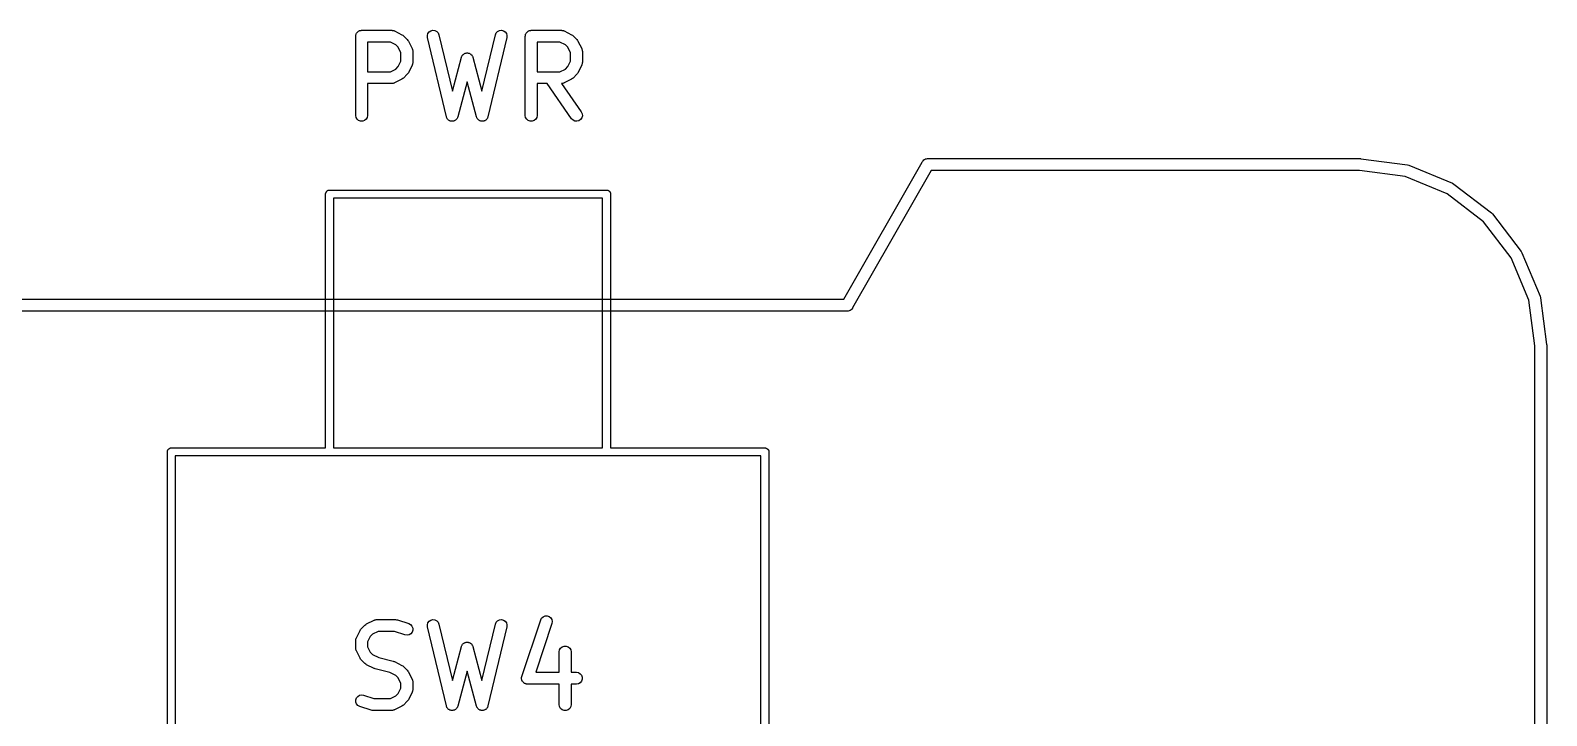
# Model space of a CAD drawing. Extents: x 51.7 to 146.1, y -97.1 to -36.3.
# Drawn here: x 123.79 to 142.95, y -44.94 to -36.28 of the extents above; entities that cross this region are included whole.
import ezdxf

# ---------------------------------------------------------------- set-up
doc = ezdxf.new("R2010")
doc.units = 0
doc.header["$MEASUREMENT"] = 0
doc.layers.add('BLACK', color=7, linetype='CONTINUOUS')

msp = doc.modelspace()

# ---------------------------------------------------------------- linework, layer by layer
at = {"layer": 'BLACK', "linetype": 'CONTINUOUS'}
for p, q in [((127.902, -36.3504), (127.903, -36.3439)), ((127.902, -37.3504), (127.902, -36.3504)), ((127.903, -36.3374), (127.905, -36.3312)), ((127.903, -36.3439), (127.903, -36.3374)), ((127.905, -36.3312), (127.906, -36.3247)), ((127.906, -36.3247), (127.909, -36.319)), ((127.909, -36.319), (127.912, -36.3129)), ((127.912, -36.3129), (127.916, -36.3079)), ((127.916, -36.3079), (127.919, -36.3022)), ((127.919, -36.3022), (127.924, -36.298)), ((127.924, -36.298), (127.928, -36.2929)), ((127.928, -36.2929), (127.934, -36.2896)), ((127.934, -36.2896), (127.939, -36.2854)), ((127.939, -36.2854), (127.945, -36.2832)), ((127.945, -36.2832), (127.951, -36.2799)), ((127.951, -36.2799), (127.957, -36.2788)), ((127.957, -36.2788), (127.964, -36.2765)), ((127.964, -36.2765), (127.97, -36.2765)), ((127.97, -36.2765), (127.977, -36.2754)), ((127.977, -36.2754), (128.358, -36.2754)), ((128.358, -36.2754), (128.362, -36.2761)), ((128.362, -36.2761), (128.366, -36.2759)), ((128.366, -36.2759), (128.375, -36.2784)), ((128.375, -36.2784), (128.383, -36.2799)), ((128.383, -36.2799), (128.387, -36.2821)), ((128.387, -36.2821), (128.391, -36.2833)), ((128.391, -36.2833), (128.486, -36.3309)), ((128.486, -36.3309), (128.496, -36.3381)), ((128.496, -36.3381), (128.506, -36.345)), ((128.506, -36.345), (128.554, -36.3926)), ((128.554, -36.3926), (128.56, -36.4024)), ((128.56, -36.4024), (128.568, -36.4121)), ((128.807, -36.3417), (128.814, -36.3168)), ((128.808, -36.3678), (128.807, -36.3417)), ((129.047, -37.3678), (128.808, -36.3678)), ((128.814, -36.3168), (128.83, -36.2959)), ((128.83, -36.2959), (128.852, -36.2815)), ((128.852, -36.2815), (128.877, -36.2755)), ((128.877, -36.2755), (128.903, -36.2785)), ((128.903, -36.2785), (128.926, -36.2902)), ((128.926, -36.2902), (128.944, -36.3091)), ((128.944, -36.3091), (128.954, -36.333)), ((128.954, -36.333), (129.124, -37.0439)), ((129.496, -37.0439), (129.666, -36.333)), ((129.812, -36.3678), (129.573, -37.3678)), ((129.666, -36.333), (129.676, -36.3091)), ((129.676, -36.3091), (129.694, -36.2902)), ((129.694, -36.2902), (129.717, -36.2785)), ((129.717, -36.2785), (129.743, -36.2755)), ((129.743, -36.2755), (129.768, -36.2815)), ((129.768, -36.2815), (129.79, -36.2959)), ((129.79, -36.2959), (129.806, -36.3168)), ((129.806, -36.3168), (129.813, -36.3417)), ((129.813, -36.3417), (129.812, -36.3678)), ((130.045, -36.3504), (130.046, -36.3439)), ((130.045, -37.3504), (130.045, -36.3504)), ((130.046, -36.3374), (130.048, -36.3312)), ((130.046, -36.3439), (130.046, -36.3374)), ((130.048, -36.3312), (130.049, -36.3247)), ((130.049, -36.3247), (130.052, -36.319)), ((130.052, -36.319), (130.055, -36.3129)), ((130.055, -36.3129), (130.059, -36.3079)), ((130.059, -36.3079), (130.062, -36.3022)), ((130.062, -36.3022), (130.067, -36.298)), ((130.067, -36.298), (130.071, -36.2929)), ((130.071, -36.2929), (130.077, -36.2896)), ((130.077, -36.2896), (130.082, -36.2854)), ((130.082, -36.2854), (130.088, -36.2832)), ((130.088, -36.2832), (130.094, -36.2799)), ((130.094, -36.2799), (130.1, -36.2788)), ((130.1, -36.2788), (130.106, -36.2765)), ((130.106, -36.2765), (130.113, -36.2765)), ((130.113, -36.2765), (130.12, -36.2754)), ((130.12, -36.2754), (130.5, -36.2754)), ((130.5, -36.2754), (130.505, -36.2761)), ((130.505, -36.2761), (130.509, -36.2759)), ((130.509, -36.2759), (130.517, -36.2784)), ((130.517, -36.2784), (130.526, -36.2799)), ((130.526, -36.2799), (130.53, -36.2821)), ((130.53, -36.2821), (130.534, -36.2833)), ((130.534, -36.2833), (130.629, -36.3309)), ((130.629, -36.3309), (130.639, -36.3381)), ((130.639, -36.3381), (130.649, -36.345)), ((130.649, -36.345), (130.696, -36.3926)), ((130.696, -36.3926), (130.703, -36.4024)), ((130.703, -36.4024), (130.71, -36.4121)), ((128.052, -36.4254), (128.052, -36.7992)), ((128.34, -36.4254), (128.052, -36.4254)), ((128.408, -36.4596), (128.34, -36.4254)), ((128.439, -36.49), (128.408, -36.4596)), ((128.473, -36.5586), (128.439, -36.49)), ((128.473, -36.666), (128.473, -36.5586)), ((128.568, -36.4121), (128.615, -36.5073)), ((128.615, -36.5073), (128.616, -36.5115)), ((128.616, -36.5115), (128.619, -36.5152)), ((128.619, -36.5152), (128.62, -36.5239)), ((128.62, -36.5239), (128.623, -36.5323)), ((128.623, -36.5323), (128.622, -36.5366)), ((128.622, -36.5366), (128.623, -36.5409)), ((128.623, -36.5409), (128.623, -36.6837)), ((129.246, -36.599), (129.249, -36.5932)), ((129.249, -36.5932), (129.253, -36.5884)), ((129.253, -36.5884), (129.257, -36.583)), ((129.257, -36.583), (129.262, -36.5793)), ((129.262, -36.5793), (129.267, -36.5747)), ((129.267, -36.5747), (129.273, -36.5719)), ((129.273, -36.5719), (129.278, -36.5681)), ((129.278, -36.5681), (129.285, -36.5664)), ((129.285, -36.5664), (129.291, -36.5637)), ((129.291, -36.5637), (129.297, -36.5631)), ((129.297, -36.5631), (129.304, -36.5614)), ((129.304, -36.5614), (129.31, -36.5619)), ((129.31, -36.5619), (129.316, -36.5614)), ((129.316, -36.5614), (129.323, -36.5631)), ((129.323, -36.5631), (129.329, -36.5637)), ((129.329, -36.5637), (129.335, -36.5664)), ((129.335, -36.5664), (129.342, -36.5681)), ((129.342, -36.5681), (129.347, -36.5719)), ((129.347, -36.5719), (129.353, -36.5747)), ((129.353, -36.5747), (129.358, -36.5793)), ((129.358, -36.5793), (129.363, -36.583)), ((129.363, -36.583), (129.367, -36.5884)), ((129.367, -36.5884), (129.371, -36.5932)), ((129.371, -36.5932), (129.374, -36.599)), ((130.195, -36.4254), (130.195, -36.7992)), ((130.483, -36.4254), (130.195, -36.4254)), ((130.551, -36.4596), (130.483, -36.4254)), ((130.582, -36.49), (130.551, -36.4596)), ((130.616, -36.5586), (130.582, -36.49)), ((130.616, -36.666), (130.616, -36.5586)), ((130.71, -36.4121), (130.758, -36.5073)), ((130.758, -36.5073), (130.759, -36.5115)), ((130.759, -36.5115), (130.761, -36.5152)), ((130.761, -36.5152), (130.763, -36.5239)), ((130.763, -36.5239), (130.765, -36.5323)), ((130.765, -36.5323), (130.765, -36.5366)), ((130.765, -36.5366), (130.766, -36.5409)), ((130.766, -36.5409), (130.766, -36.6837)), ((128.34, -36.7992), (128.408, -36.7649)), ((128.408, -36.7649), (128.439, -36.7345)), ((128.439, -36.7345), (128.473, -36.666)), ((128.615, -36.7173), (128.568, -36.8125)), ((128.616, -36.7131), (128.615, -36.7173)), ((128.619, -36.7094), (128.616, -36.7131)), ((128.62, -36.7007), (128.619, -36.7094)), ((128.623, -36.6923), (128.62, -36.7007)), ((128.623, -36.6837), (128.622, -36.688)), ((128.622, -36.688), (128.623, -36.6923)), ((129.124, -37.0439), (129.238, -36.6168)), ((129.238, -36.6168), (129.24, -36.6107)), ((129.24, -36.6107), (129.242, -36.6043)), ((129.242, -36.6043), (129.246, -36.599)), ((129.374, -36.599), (129.378, -36.6043)), ((129.378, -36.6043), (129.38, -36.6107)), ((129.38, -36.6107), (129.382, -36.6168)), ((129.382, -36.6168), (129.496, -37.0439)), ((130.483, -36.7992), (130.551, -36.7649)), ((130.551, -36.7649), (130.582, -36.7345)), ((130.582, -36.7345), (130.616, -36.666)), ((130.758, -36.7173), (130.71, -36.8125)), ((130.759, -36.7131), (130.758, -36.7173)), ((130.761, -36.7094), (130.759, -36.7131)), ((130.763, -36.7007), (130.761, -36.7094)), ((130.765, -36.6923), (130.763, -36.7007)), ((130.766, -36.6837), (130.765, -36.688)), ((130.765, -36.688), (130.765, -36.6923)), ((128.052, -36.7992), (128.34, -36.7992)), ((128.358, -36.9492), (128.052, -36.9492)), ((128.052, -36.9492), (128.052, -37.3504)), ((128.362, -36.9484), (128.358, -36.9492)), ((128.366, -36.9487), (128.362, -36.9484)), ((128.375, -36.9462), (128.366, -36.9487)), ((128.383, -36.9447), (128.375, -36.9462)), ((128.387, -36.9425), (128.383, -36.9447)), ((128.391, -36.9413), (128.387, -36.9425)), ((128.486, -36.8937), (128.391, -36.9413)), ((128.496, -36.8865), (128.486, -36.8937)), ((128.506, -36.8796), (128.496, -36.8865)), ((128.554, -36.832), (128.506, -36.8796)), ((128.56, -36.8222), (128.554, -36.832)), ((128.568, -36.8125), (128.56, -36.8222)), ((129.31, -36.9272), (129.192, -37.3697)), ((129.428, -37.3697), (129.31, -36.9272)), ((130.195, -36.7992), (130.483, -36.7992)), ((130.319, -36.9492), (130.195, -36.9492)), ((130.195, -36.9492), (130.195, -37.3504)), ((130.63, -37.3934), (130.319, -36.9492)), ((130.505, -36.9484), (130.502, -36.949)), ((130.502, -36.949), (130.752, -37.3074)), ((130.509, -36.9487), (130.505, -36.9484)), ((130.517, -36.9462), (130.509, -36.9487)), ((130.526, -36.9447), (130.517, -36.9462)), ((130.53, -36.9425), (130.526, -36.9447)), ((130.534, -36.9413), (130.53, -36.9425)), ((130.629, -36.8937), (130.534, -36.9413)), ((130.639, -36.8865), (130.629, -36.8937)), ((130.649, -36.8796), (130.639, -36.8865)), ((130.696, -36.832), (130.649, -36.8796)), ((130.703, -36.8222), (130.696, -36.832)), ((130.71, -36.8125), (130.703, -36.8222)), ((127.906, -37.376), (127.902, -37.3504)), ((128.052, -37.3504), (128.047, -37.376)), ((130.049, -37.376), (130.045, -37.3504)), ((130.195, -37.3504), (130.19, -37.376)), ((130.752, -37.3074), (130.763, -37.331)), ((130.766, -37.3569), (130.759, -37.3821)), ((130.763, -37.331), (130.766, -37.3569)), ((127.919, -37.3986), (127.906, -37.376)), ((127.939, -37.4153), (127.919, -37.3986)), ((127.964, -37.4242), (127.939, -37.4153)), ((127.99, -37.4242), (127.964, -37.4242)), ((128.014, -37.4153), (127.99, -37.4242)), ((128.034, -37.3986), (128.014, -37.4153)), ((128.047, -37.376), (128.034, -37.3986)), ((129.05, -37.3748), (129.047, -37.3678)), ((129.052, -37.3822), (129.05, -37.3748)), ((129.055, -37.3866), (129.052, -37.3822)), ((129.057, -37.3917), (129.055, -37.3866)), ((129.062, -37.3972), (129.057, -37.3917)), ((129.067, -37.4035), (129.062, -37.3972)), ((129.071, -37.4066), (129.067, -37.4035)), ((129.075, -37.4106), (129.071, -37.4066)), ((129.082, -37.414), (129.075, -37.4106)), ((129.088, -37.4184), (129.082, -37.414)), ((129.093, -37.4198), (129.088, -37.4184)), ((129.098, -37.4223), (129.093, -37.4198)), ((129.106, -37.4231), (129.098, -37.4223)), ((129.113, -37.4251), (129.106, -37.4231)), ((129.119, -37.4246), (129.113, -37.4251)), ((129.124, -37.4252), (129.119, -37.4246)), ((129.131, -37.4235), (129.124, -37.4252)), ((129.139, -37.4228), (129.131, -37.4235)), ((129.144, -37.4205), (129.139, -37.4228)), ((129.149, -37.4192), (129.144, -37.4205)), ((129.156, -37.415), (129.149, -37.4192)), ((129.163, -37.4118), (129.156, -37.415)), ((129.166, -37.4079), (129.163, -37.4118)), ((129.171, -37.4049), (129.166, -37.4079)), ((129.176, -37.3987), (129.171, -37.4049)), ((129.181, -37.3933), (129.176, -37.3987)), ((129.183, -37.3884), (129.181, -37.3933)), ((129.187, -37.384), (129.183, -37.3884)), ((129.189, -37.3766), (129.187, -37.384)), ((129.192, -37.3697), (129.189, -37.3766)), ((129.431, -37.3766), (129.428, -37.3697)), ((129.433, -37.384), (129.431, -37.3766)), ((129.437, -37.3884), (129.433, -37.384)), ((129.439, -37.3933), (129.437, -37.3884)), ((129.444, -37.3987), (129.439, -37.3933)), ((129.449, -37.4049), (129.444, -37.3987)), ((129.454, -37.4079), (129.449, -37.4049)), ((129.457, -37.4118), (129.454, -37.4079)), ((129.464, -37.415), (129.457, -37.4118)), ((129.471, -37.4192), (129.464, -37.415)), ((129.476, -37.4205), (129.471, -37.4192)), ((129.481, -37.4228), (129.476, -37.4205)), ((129.489, -37.4235), (129.481, -37.4228)), ((129.496, -37.4252), (129.489, -37.4235)), ((129.501, -37.4246), (129.496, -37.4252)), ((129.507, -37.4251), (129.501, -37.4246)), ((129.514, -37.4231), (129.507, -37.4251)), ((129.522, -37.4223), (129.514, -37.4231)), ((129.527, -37.4198), (129.522, -37.4223)), ((129.532, -37.4184), (129.527, -37.4198)), ((129.538, -37.414), (129.532, -37.4184)), ((129.545, -37.4106), (129.538, -37.414)), ((129.549, -37.4066), (129.545, -37.4106)), ((129.553, -37.4035), (129.549, -37.4066)), ((129.558, -37.3972), (129.553, -37.4035)), ((129.563, -37.3917), (129.558, -37.3972)), ((129.565, -37.3866), (129.563, -37.3917)), ((129.568, -37.3822), (129.565, -37.3866)), ((129.57, -37.3748), (129.568, -37.3822)), ((129.573, -37.3678), (129.57, -37.3748)), ((130.062, -37.3986), (130.049, -37.376)), ((130.082, -37.4153), (130.062, -37.3986)), ((130.106, -37.4242), (130.082, -37.4153)), ((130.133, -37.4242), (130.106, -37.4242)), ((130.157, -37.4153), (130.133, -37.4242)), ((130.177, -37.3986), (130.157, -37.4153)), ((130.19, -37.376), (130.177, -37.3986)), ((130.648, -37.4118), (130.63, -37.3934)), ((130.672, -37.4228), (130.648, -37.4118)), ((130.697, -37.4251), (130.672, -37.4228)), ((130.723, -37.4184), (130.697, -37.4251)), ((130.744, -37.4034), (130.723, -37.4184)), ((130.759, -37.3821), (130.744, -37.4034)), ((135.06, -37.9413), (135.062, -37.9349)), ((135.062, -37.9349), (135.07, -37.9249)), ((135.07, -37.9249), (135.079, -37.9149)), ((135.079, -37.9147), (135.09, -37.9081)), ((135.079, -37.9148), (135.079, -37.9147)), ((135.079, -37.9149), (135.079, -37.9148)), ((135.09, -37.9081), (135.102, -37.9016)), ((135.102, -37.9014), (135.115, -37.8991)), ((135.102, -37.9015), (135.102, -37.9014)), ((135.102, -37.9016), (135.102, -37.9015)), ((135.115, -37.8991), (135.128, -37.8968)), ((135.128, -37.8968), (135.134, -37.898)), ((135.134, -37.898), (140.596, -37.898)), ((140.596, -37.898), (140.6, -37.8989)), ((140.6, -37.8989), (141.19, -37.9765)), ((134.068, -39.676), (135.06, -37.9413)), ((135.172, -38.048), (134.18, -39.7827)), ((140.584, -38.048), (135.172, -38.048)), ((141.161, -38.124), (140.584, -38.048)), ((141.694, -38.3448), (141.161, -38.124)), ((141.19, -37.9765), (141.19, -37.9765)), ((141.19, -37.9765), (141.209, -37.9816)), ((141.209, -37.9816), (141.761, -38.21)), ((127.528, -38.3206), (127.531, -38.3172)), ((127.531, -38.3172), (127.533, -38.3134)), ((127.533, -38.3134), (127.537, -38.3105)), ((127.537, -38.3105), (127.539, -38.3071)), ((127.539, -38.3071), (127.543, -38.3049)), ((127.543, -38.3049), (127.547, -38.302)), ((127.547, -38.302), (127.551, -38.3005)), ((127.551, -38.3005), (127.555, -38.2983)), ((127.555, -38.2983), (127.559, -38.2975)), ((127.559, -38.2975), (127.563, -38.296)), ((127.563, -38.296), (131.081, -38.296)), ((131.081, -38.296), (131.085, -38.2975)), ((131.085, -38.2975), (131.089, -38.2983)), ((131.089, -38.2983), (131.093, -38.3005)), ((131.093, -38.3005), (131.097, -38.302)), ((131.097, -38.302), (131.101, -38.3049)), ((131.101, -38.3049), (131.105, -38.3071)), ((131.105, -38.3071), (131.107, -38.3105)), ((131.107, -38.3105), (131.111, -38.3134)), ((131.111, -38.3134), (131.113, -38.3172)), ((131.113, -38.3172), (131.116, -38.3206)), ((141.761, -38.21), (141.778, -38.2198)), ((141.778, -38.2198), (141.778, -38.2198)), ((141.778, -38.2198), (142.251, -38.5831)), ((127.522, -38.3372), (127.524, -38.333)), ((127.522, -38.3416), (127.522, -38.3372)), ((127.522, -41.556), (127.522, -38.3416)), ((127.524, -38.3286), (127.527, -38.3248)), ((127.524, -38.333), (127.524, -38.3286)), ((127.527, -38.3248), (127.528, -38.3206)), ((127.622, -38.396), (127.622, -41.556)), ((131.022, -38.396), (127.622, -38.396)), ((131.022, -41.556), (131.022, -38.396)), ((131.116, -38.3206), (131.117, -38.3248)), ((131.117, -38.3248), (131.12, -38.3286)), ((131.12, -38.3286), (131.12, -38.333)), ((131.12, -38.333), (131.122, -38.3372)), ((131.122, -38.3372), (131.122, -41.556)), ((142.152, -38.696), (141.694, -38.3448)), ((142.503, -39.1538), (142.152, -38.696)), ((142.251, -38.5831), (142.265, -38.5969)), ((142.265, -38.5969), (142.628, -39.0703)), ((142.628, -39.0703), (142.638, -39.0873)), ((142.724, -39.6869), (142.503, -39.1538)), ((142.638, -39.0873), (142.866, -39.6386)), ((142.866, -39.6386), (142.871, -39.6576)), ((142.871, -39.6576), (142.949, -40.2476)), ((121.532, -39.676), (134.068, -39.676)), ((134.106, -39.826), (121.614, -39.826)), ((134.112, -39.8272), (134.106, -39.826)), ((134.125, -39.8248), (134.112, -39.8272)), ((134.138, -39.8226), (134.125, -39.8248)), ((134.15, -39.8159), (134.138, -39.8224)), ((134.138, -39.8224), (134.138, -39.8225)), ((134.138, -39.8225), (134.138, -39.8226)), ((134.161, -39.8093), (134.15, -39.8159)), ((134.169, -39.7992), (134.161, -39.8091)), ((134.161, -39.8091), (134.161, -39.8092)), ((134.161, -39.8092), (134.161, -39.8093)), ((134.178, -39.7891), (134.169, -39.7992)), ((134.18, -39.7827), (134.178, -39.7891)), ((142.8, -40.2639), (142.724, -39.6869)), ((142.8, -47.5709), (142.8, -40.2639)), ((142.949, -40.2476), (142.95, -40.2524)), ((142.95, -40.2524), (142.95, -47.6128)), ((125.531, -41.5772), (125.533, -41.5734)), ((125.533, -41.5734), (125.537, -41.5705)), ((125.537, -41.5705), (125.539, -41.5671)), ((125.539, -41.5671), (125.543, -41.5649)), ((125.543, -41.5649), (125.547, -41.562)), ((125.547, -41.562), (125.551, -41.5605)), ((125.551, -41.5605), (125.555, -41.5583)), ((125.555, -41.5583), (125.559, -41.5575)), ((125.559, -41.5575), (125.563, -41.556)), ((125.563, -41.556), (127.522, -41.556)), ((127.622, -41.556), (131.022, -41.556)), ((131.122, -41.556), (133.081, -41.556)), ((133.081, -41.556), (133.085, -41.5575)), ((133.085, -41.5575), (133.089, -41.5583)), ((133.089, -41.5583), (133.093, -41.5605)), ((133.093, -41.5605), (133.097, -41.562)), ((133.097, -41.562), (133.101, -41.5649)), ((133.101, -41.5649), (133.105, -41.5671)), ((133.105, -41.5671), (133.107, -41.5705)), ((133.107, -41.5705), (133.111, -41.5734)), ((133.111, -41.5734), (133.113, -41.5772)), ((125.522, -41.5972), (125.524, -41.593)), ((125.522, -41.6148), (125.522, -41.5972)), ((125.522, -48.3872), (125.522, -41.6148)), ((125.522, -41.6148), (125.522, -41.6148)), ((125.524, -41.5886), (125.527, -41.5848)), ((125.524, -41.593), (125.524, -41.5886)), ((125.527, -41.5848), (125.528, -41.5806)), ((125.528, -41.5806), (125.531, -41.5772)), ((133.022, -41.656), (125.622, -41.656)), ((125.622, -41.656), (125.622, -48.346)), ((133.022, -48.346), (133.022, -41.656)), ((133.113, -41.5772), (133.116, -41.5806)), ((133.116, -41.5806), (133.117, -41.5848)), ((133.117, -41.5848), (133.12, -41.5886)), ((133.12, -41.5886), (133.12, -41.593)), ((133.12, -41.593), (133.122, -41.5972)), ((133.122, -41.5972), (133.122, -48.4048)), ((130.271, -43.6889), (130.295, -43.6793)), ((130.295, -43.6793), (130.321, -43.6786)), ((130.321, -43.6786), (130.346, -43.6868)), ((127.91, -43.9573), (127.957, -43.8621)), ((127.957, -43.8621), (127.964, -43.8524)), ((127.964, -43.8524), (127.971, -43.8426)), ((127.971, -43.8426), (128.019, -43.795)), ((128.019, -43.795), (128.029, -43.7881)), ((128.029, -43.7881), (128.038, -43.7809)), ((128.038, -43.7809), (128.134, -43.7333)), ((128.134, -43.7333), (128.138, -43.7321)), ((128.138, -43.7321), (128.141, -43.7299)), ((128.141, -43.7299), (128.15, -43.7284)), ((128.15, -43.7284), (128.159, -43.7259)), ((128.159, -43.7259), (128.163, -43.7261)), ((128.163, -43.7261), (128.167, -43.7254)), ((128.167, -43.7254), (128.405, -43.7254)), ((128.405, -43.7254), (128.417, -43.7275)), ((128.417, -43.7275), (128.429, -43.7292)), ((128.429, -43.7292), (128.572, -43.7768)), ((128.572, -43.7768), (128.595, -43.7893)), ((128.595, -43.7893), (128.612, -43.8087)), ((128.612, -43.8087), (128.622, -43.833)), ((128.622, -43.859), (128.614, -43.8837)), ((128.622, -43.833), (128.622, -43.859)), ((128.807, -43.7917), (128.814, -43.7668)), ((128.808, -43.8178), (128.807, -43.7917)), ((129.047, -44.8178), (128.808, -43.8178)), ((128.814, -43.7668), (128.83, -43.7459)), ((128.83, -43.7459), (128.852, -43.7315)), ((128.852, -43.7315), (128.877, -43.7255)), ((128.877, -43.7255), (128.903, -43.7285)), ((128.903, -43.7285), (128.926, -43.7402)), ((128.926, -43.7402), (128.944, -43.7591)), ((128.944, -43.7591), (128.954, -43.783)), ((128.954, -43.783), (129.124, -44.4939)), ((129.496, -44.4939), (129.666, -43.783)), ((129.812, -43.8178), (129.573, -44.8178)), ((129.666, -43.783), (129.676, -43.7591)), ((129.676, -43.7591), (129.694, -43.7402)), ((129.694, -43.7402), (129.717, -43.7285)), ((129.717, -43.7285), (129.743, -43.7255)), ((129.743, -43.7255), (129.768, -43.7315)), ((129.768, -43.7315), (129.79, -43.7459)), ((129.79, -43.7459), (129.806, -43.7668)), ((129.806, -43.7668), (129.813, -43.7917)), ((129.813, -43.7917), (129.812, -43.8178)), ((130.001, -44.4433), (130.239, -43.729)), ((130.381, -43.7765), (130.176, -44.392)), ((130.239, -43.729), (130.251, -43.7061)), ((130.251, -43.7061), (130.271, -43.6889)), ((130.346, -43.6868), (130.366, -43.703)), ((130.366, -43.703), (130.38, -43.7252)), ((130.38, -43.7252), (130.385, -43.7507)), ((130.385, -43.7507), (130.381, -43.7765)), ((127.902, -43.9823), (127.905, -43.9739)), ((127.902, -43.9866), (127.902, -43.9823)), ((127.902, -43.9909), (127.902, -43.9866)), ((127.902, -44.0861), (127.902, -43.9909)), ((127.905, -43.9739), (127.906, -43.9652)), ((127.906, -43.9652), (127.908, -43.9615)), ((127.908, -43.9615), (127.91, -43.9573)), ((128.086, -43.94), (128.052, -44.0086)), ((128.052, -44.0086), (128.052, -44.0684)), ((128.116, -43.9096), (128.086, -43.94)), ((128.185, -43.8754), (128.116, -43.9096)), ((128.393, -43.8754), (128.185, -43.8754)), ((128.524, -43.9192), (128.393, -43.8754)), ((128.55, -43.923), (128.524, -43.9192)), ((128.576, -43.9177), (128.55, -43.923)), ((128.598, -43.9041), (128.576, -43.9177)), ((128.614, -43.8837), (128.598, -43.9041)), ((129.124, -44.4939), (129.238, -44.0668)), ((129.238, -44.0668), (129.24, -44.0607)), ((129.24, -44.0607), (129.242, -44.0543)), ((129.242, -44.0543), (129.246, -44.049)), ((129.246, -44.049), (129.249, -44.0431)), ((129.249, -44.0431), (129.253, -44.0384)), ((129.253, -44.0384), (129.257, -44.033)), ((129.257, -44.033), (129.262, -44.0293)), ((129.262, -44.0293), (129.267, -44.0247)), ((129.267, -44.0247), (129.273, -44.0219)), ((129.273, -44.0219), (129.278, -44.0181)), ((129.278, -44.0181), (129.285, -44.0164)), ((129.285, -44.0164), (129.291, -44.0137)), ((129.291, -44.0137), (129.297, -44.0131)), ((129.297, -44.0131), (129.304, -44.0114)), ((129.304, -44.0114), (129.31, -44.0119)), ((129.31, -44.0119), (129.316, -44.0114)), ((129.316, -44.0114), (129.323, -44.0131)), ((129.323, -44.0131), (129.329, -44.0137)), ((129.329, -44.0137), (129.335, -44.0164)), ((129.335, -44.0164), (129.342, -44.0181)), ((129.342, -44.0181), (129.347, -44.0219)), ((129.347, -44.0219), (129.353, -44.0247)), ((129.353, -44.0247), (129.358, -44.0293)), ((129.358, -44.0293), (129.363, -44.033)), ((129.363, -44.033), (129.367, -44.0384)), ((129.367, -44.0384), (129.371, -44.0431)), ((129.371, -44.0431), (129.374, -44.049)), ((129.374, -44.049), (129.378, -44.0543)), ((129.378, -44.0543), (129.38, -44.0607)), ((129.38, -44.0607), (129.382, -44.0668)), ((129.382, -44.0668), (129.496, -44.4939)), ((130.511, -44.0688), (130.535, -44.0599)), ((130.535, -44.0599), (130.561, -44.0599)), ((130.561, -44.0599), (130.586, -44.0688)), ((127.902, -44.0904), (127.902, -44.0861)), ((127.902, -44.0947), (127.902, -44.0904)), ((127.905, -44.1031), (127.902, -44.0947)), ((127.906, -44.1117), (127.905, -44.1031)), ((127.908, -44.1155), (127.906, -44.1117)), ((127.91, -44.1196), (127.908, -44.1155)), ((127.957, -44.2149), (127.91, -44.1196)), ((127.964, -44.2245), (127.957, -44.2149)), ((127.971, -44.2344), (127.964, -44.2245)), ((128.019, -44.282), (127.971, -44.2344)), ((128.052, -44.0684), (128.086, -44.1369)), ((128.086, -44.1369), (128.116, -44.1673)), ((128.116, -44.1673), (128.193, -44.2058)), ((128.193, -44.2058), (128.376, -44.2514)), ((128.376, -44.2514), (128.383, -44.2548)), ((128.383, -44.2548), (128.391, -44.2571)), ((128.391, -44.2571), (128.486, -44.3047)), ((130.473, -44.1337), (130.478, -44.1081)), ((130.473, -44.392), (130.473, -44.1337)), ((130.478, -44.1081), (130.491, -44.0855)), ((130.491, -44.0855), (130.511, -44.0688)), ((130.586, -44.0688), (130.606, -44.0855)), ((130.606, -44.0855), (130.619, -44.1081)), ((130.619, -44.1081), (130.623, -44.1337)), ((130.623, -44.1337), (130.623, -44.392)), ((128.029, -44.2889), (128.019, -44.282)), ((128.038, -44.296), (128.029, -44.2889)), ((128.134, -44.3437), (128.038, -44.296)), ((128.141, -44.346), (128.134, -44.3437)), ((128.149, -44.3493), (128.141, -44.346)), ((128.331, -44.395), (128.149, -44.3493)), ((128.408, -44.4334), (128.331, -44.395)), ((128.439, -44.4639), (128.408, -44.4334)), ((128.486, -44.3047), (128.496, -44.3119)), ((128.496, -44.3119), (128.506, -44.3188)), ((128.506, -44.3188), (128.554, -44.3664)), ((128.554, -44.3664), (128.56, -44.3762)), ((128.56, -44.3762), (128.568, -44.3859)), ((128.568, -44.3859), (128.615, -44.4811)), ((129.31, -44.3772), (129.192, -44.8197)), ((129.428, -44.8197), (129.31, -44.3772)), ((129.998, -44.454), (130, -44.4488)), ((130, -44.4488), (130.001, -44.4433)), ((130.176, -44.392), (130.473, -44.392)), ((130.623, -44.392), (130.691, -44.392)), ((130.691, -44.392), (130.717, -44.3966)), ((130.717, -44.3966), (130.739, -44.4096)), ((130.739, -44.4096), (130.756, -44.4295)), ((130.756, -44.4295), (130.765, -44.454)), ((128.473, -44.5324), (128.439, -44.4639)), ((128.439, -44.6607), (128.473, -44.5922)), ((128.473, -44.5922), (128.473, -44.5324)), ((128.615, -44.4811), (128.616, -44.4853)), ((128.616, -44.6393), (128.615, -44.6434)), ((128.616, -44.4853), (128.619, -44.489)), ((128.619, -44.6356), (128.616, -44.6393)), ((128.619, -44.489), (128.62, -44.4977)), ((128.62, -44.6269), (128.619, -44.6356)), ((128.62, -44.4977), (128.623, -44.5061)), ((128.623, -44.6185), (128.62, -44.6269)), ((128.623, -44.5061), (128.622, -44.5104)), ((128.622, -44.5104), (128.623, -44.5147)), ((128.623, -44.6099), (128.622, -44.6142)), ((128.622, -44.6142), (128.623, -44.6185)), ((128.623, -44.5147), (128.623, -44.6099)), ((129.997, -44.4691), (129.998, -44.4616)), ((129.998, -44.4745), (129.997, -44.4691)), ((129.998, -44.4616), (129.998, -44.454)), ((129.998, -44.4801), (129.998, -44.4745)), ((130.001, -44.4872), (129.998, -44.4801)), ((130.002, -44.4946), (130.001, -44.4872)), ((130.005, -44.4993), (130.002, -44.4946)), ((130.007, -44.5045), (130.005, -44.4993)), ((130.012, -44.5104), (130.007, -44.5045)), ((130.016, -44.5168), (130.012, -44.5104)), ((130.02, -44.5203), (130.016, -44.5168)), ((130.024, -44.5245), (130.02, -44.5203)), ((130.03, -44.5283), (130.024, -44.5245)), ((130.036, -44.533), (130.03, -44.5283)), ((130.041, -44.5348), (130.036, -44.533)), ((130.046, -44.5375), (130.041, -44.5348)), ((130.054, -44.5388), (130.046, -44.5375)), ((130.061, -44.5412), (130.054, -44.5388)), ((130.066, -44.5411), (130.061, -44.5412)), ((130.072, -44.542), (130.066, -44.5411)), ((130.473, -44.542), (130.072, -44.542)), ((130.473, -44.8004), (130.473, -44.542)), ((130.691, -44.542), (130.623, -44.542)), ((130.623, -44.542), (130.623, -44.8004)), ((130.717, -44.5375), (130.691, -44.542)), ((130.739, -44.5245), (130.717, -44.5375)), ((130.756, -44.5045), (130.739, -44.5245)), ((130.765, -44.4801), (130.756, -44.5045)), ((130.765, -44.454), (130.765, -44.4801)), ((127.902, -44.7418), (127.911, -44.717)), ((127.903, -44.7678), (127.902, -44.7418)), ((127.913, -44.792), (127.903, -44.7678)), ((127.911, -44.717), (127.927, -44.6966)), ((127.93, -44.8115), (127.913, -44.792)), ((127.927, -44.6966), (127.949, -44.683)), ((127.953, -44.8239), (127.93, -44.8115)), ((127.949, -44.683), (127.975, -44.6778)), ((128.096, -44.8715), (127.953, -44.8239)), ((127.975, -44.6778), (128, -44.6816)), ((128, -44.6816), (128.132, -44.7254)), ((128.132, -44.7254), (128.34, -44.7254)), ((128.34, -44.7254), (128.408, -44.6911)), ((128.486, -44.8198), (128.391, -44.8675)), ((128.408, -44.6911), (128.439, -44.6607)), ((128.496, -44.8127), (128.486, -44.8198)), ((128.506, -44.8058), (128.496, -44.8127)), ((128.554, -44.7582), (128.506, -44.8058)), ((128.56, -44.7483), (128.554, -44.7582)), ((128.568, -44.7387), (128.56, -44.7483)), ((128.615, -44.6434), (128.568, -44.7387)), ((129.05, -44.8248), (129.047, -44.8178)), ((129.052, -44.8322), (129.05, -44.8248)), ((129.055, -44.8366), (129.052, -44.8322)), ((129.189, -44.8266), (129.187, -44.834)), ((129.192, -44.8197), (129.189, -44.8266)), ((129.431, -44.8266), (129.428, -44.8197)), ((129.433, -44.834), (129.431, -44.8266)), ((129.568, -44.8322), (129.565, -44.8366)), ((129.57, -44.8248), (129.568, -44.8322)), ((129.573, -44.8178), (129.57, -44.8248)), ((130.478, -44.826), (130.473, -44.8004)), ((130.491, -44.8486), (130.478, -44.826)), ((130.619, -44.826), (130.606, -44.8486)), ((130.623, -44.8004), (130.619, -44.826)), ((128.108, -44.8733), (128.096, -44.8715)), ((128.12, -44.8754), (128.108, -44.8733)), ((128.358, -44.8754), (128.12, -44.8754)), ((128.362, -44.8746), (128.358, -44.8754)), ((128.366, -44.8749), (128.362, -44.8746)), ((128.375, -44.8724), (128.366, -44.8749)), ((128.383, -44.8709), (128.375, -44.8724)), ((128.387, -44.8687), (128.383, -44.8709)), ((128.391, -44.8675), (128.387, -44.8687)), ((129.057, -44.8417), (129.055, -44.8366)), ((129.062, -44.8472), (129.057, -44.8417)), ((129.067, -44.8535), (129.062, -44.8472)), ((129.071, -44.8566), (129.067, -44.8535)), ((129.075, -44.8606), (129.071, -44.8566)), ((129.082, -44.864), (129.075, -44.8606)), ((129.088, -44.8684), (129.082, -44.864)), ((129.093, -44.8698), (129.088, -44.8684)), ((129.098, -44.8723), (129.093, -44.8698)), ((129.106, -44.8731), (129.098, -44.8723)), ((129.113, -44.8751), (129.106, -44.8731)), ((129.119, -44.8746), (129.113, -44.8751)), ((129.124, -44.8752), (129.119, -44.8746)), ((129.131, -44.8735), (129.124, -44.8752)), ((129.139, -44.8728), (129.131, -44.8735)), ((129.144, -44.8705), (129.139, -44.8728)), ((129.149, -44.8692), (129.144, -44.8705)), ((129.156, -44.865), (129.149, -44.8692)), ((129.163, -44.8618), (129.156, -44.865)), ((129.166, -44.8579), (129.163, -44.8618)), ((129.171, -44.8549), (129.166, -44.8579)), ((129.176, -44.8487), (129.171, -44.8549)), ((129.181, -44.8433), (129.176, -44.8487)), ((129.183, -44.8384), (129.181, -44.8433)), ((129.187, -44.834), (129.183, -44.8384)), ((129.437, -44.8384), (129.433, -44.834)), ((129.439, -44.8433), (129.437, -44.8384)), ((129.444, -44.8487), (129.439, -44.8433)), ((129.449, -44.8549), (129.444, -44.8487)), ((129.454, -44.8579), (129.449, -44.8549)), ((129.457, -44.8618), (129.454, -44.8579)), ((129.464, -44.865), (129.457, -44.8618)), ((129.471, -44.8692), (129.464, -44.865)), ((129.476, -44.8705), (129.471, -44.8692)), ((129.481, -44.8728), (129.476, -44.8705)), ((129.489, -44.8735), (129.481, -44.8728)), ((129.496, -44.8752), (129.489, -44.8735)), ((129.501, -44.8746), (129.496, -44.8752)), ((129.507, -44.8751), (129.501, -44.8746)), ((129.514, -44.8731), (129.507, -44.8751)), ((129.522, -44.8723), (129.514, -44.8731)), ((129.527, -44.8698), (129.522, -44.8723)), ((129.532, -44.8684), (129.527, -44.8698)), ((129.538, -44.864), (129.532, -44.8684)), ((129.545, -44.8606), (129.538, -44.864)), ((129.549, -44.8566), (129.545, -44.8606)), ((129.553, -44.8535), (129.549, -44.8566)), ((129.558, -44.8472), (129.553, -44.8535)), ((129.563, -44.8417), (129.558, -44.8472)), ((129.565, -44.8366), (129.563, -44.8417)), ((130.511, -44.8653), (130.491, -44.8486)), ((130.535, -44.8742), (130.511, -44.8653)), ((130.561, -44.8742), (130.535, -44.8742)), ((130.586, -44.8653), (130.561, -44.8742)), ((130.606, -44.8486), (130.586, -44.8653))]:
    msp.add_line(p, q, dxfattribs=at)

doc.saveas('drawing.dxf')
